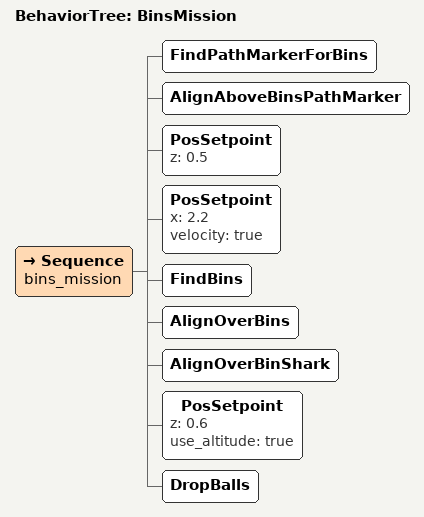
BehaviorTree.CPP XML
<?xml version="1.0" encoding="UTF-8"?>
<root BTCPP_format="4" main_tree_to_execute="BinsMission">
  <BehaviorTree ID="BinsMission">
    <Sequence name="bins_mission">
      <FindPathMarkerForBins/>
      <AlignAboveBinsPathMarker/>
      <PosSetpoint z="0.5"/>
      <PosSetpoint x="2.2" velocity="true"/>
      <FindBins/>
      <AlignOverBins/>
      <AlignOverBinShark/>
      <PosSetpoint z="0.6" use_altitude="true"/>
      <DropBalls/>
    </Sequence>
  </BehaviorTree>
</root>
